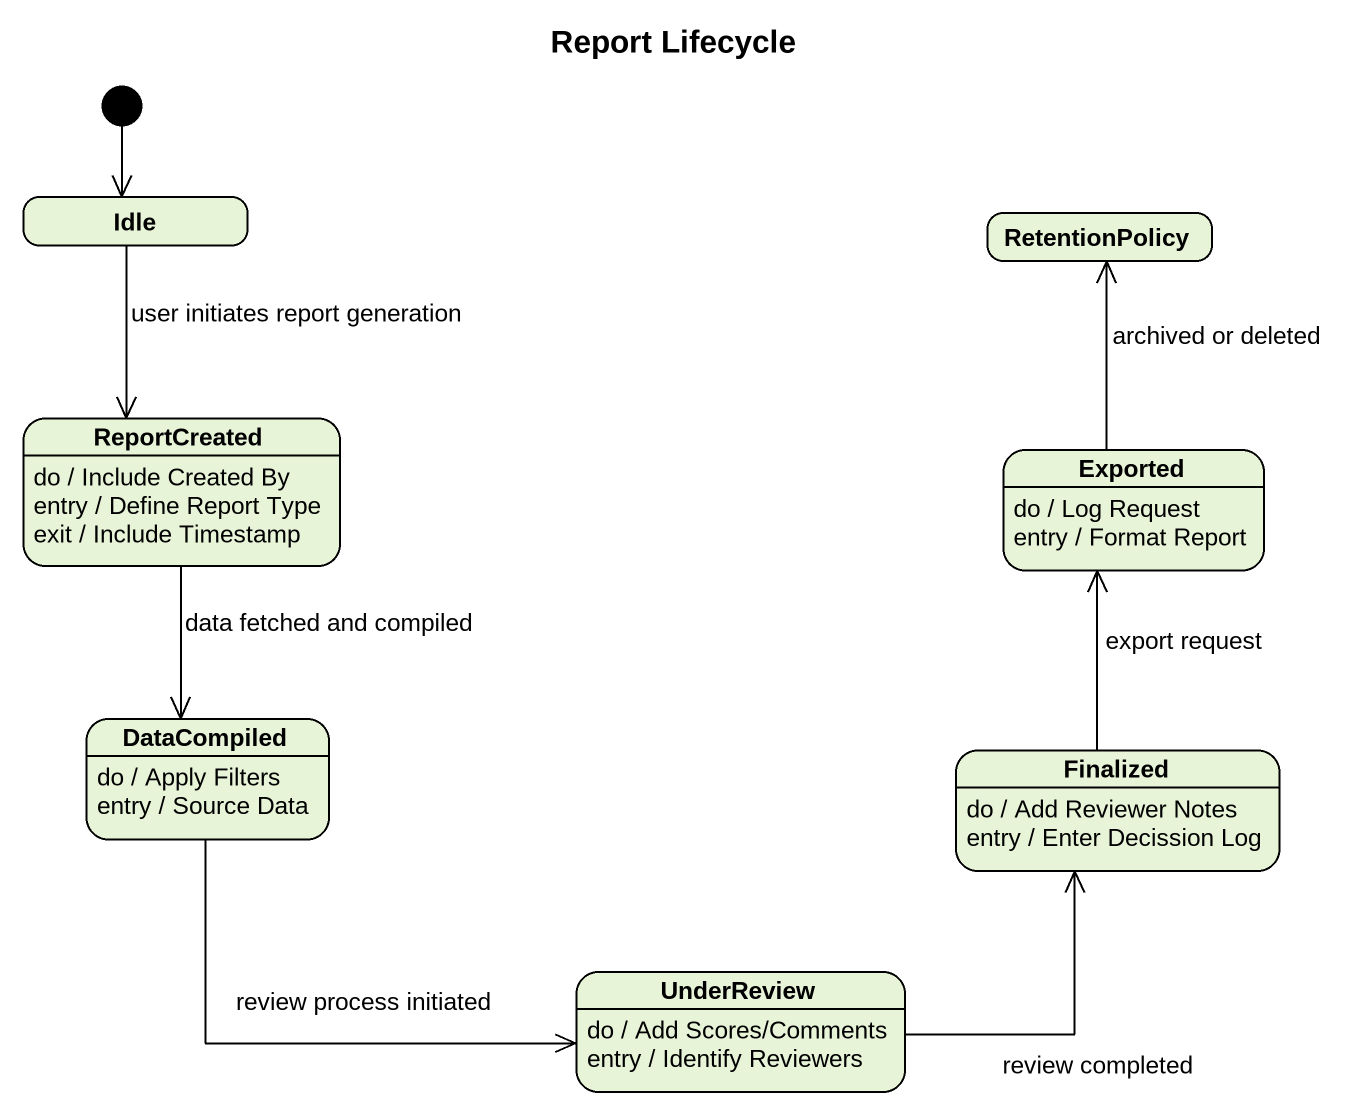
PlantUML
@startuml
title Report Lifecycle
hide empty description
state Idle
state RetentionPolicy
state ReportCreated
ReportCreated : do / Include Created By
ReportCreated : entry / Define Report Type
ReportCreated : exit / Include Timestamp
state Exported
Exported : do / Log Request
Exported : entry / Format Report
state DataCompiled
DataCompiled : do / Apply Filters
DataCompiled : entry / Source Data
state Finalized
Finalized : do / Add Reviewer Notes
Finalized : entry / Enter Decission Log
state UnderReview
UnderReview : do / Add Scores/Comments
UnderReview : entry / Identify Reviewers
[*] --> Idle
Idle --> ReportCreated : user initiates report generation
ReportCreated --> DataCompiled : data fetched and compiled
Exported -up-> RetentionPolicy : archived or deleted
DataCompiled -right-> UnderReview : review process initiated
Finalized -up-> Exported : export request
UnderReview -right-> Finalized : review completed
@enduml
